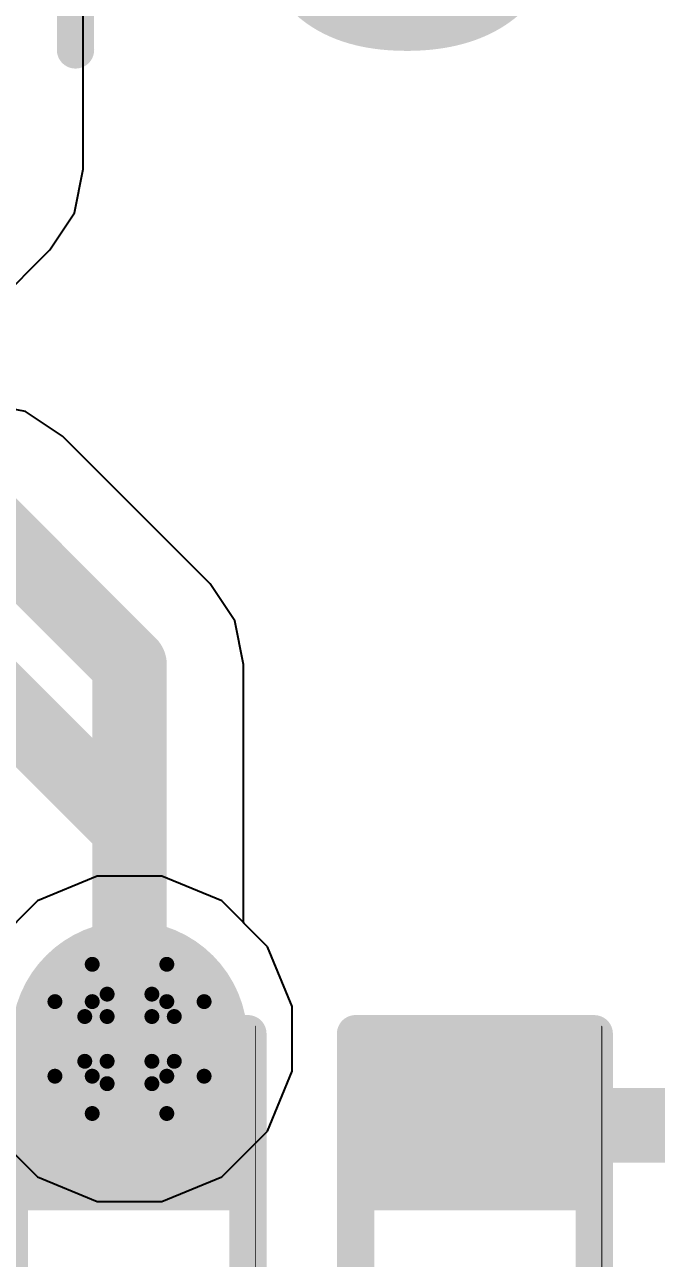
# Model space of a CAD drawing. Header units: inches. Extents: x -4 to 5258, y -4 to 5281.
# Drawn here: x 100.484 to 102.635, y 64 to 68.2 of the extents above; entities that cross this region are included whole.
import ezdxf

# ---------------------------------------------------------------- set-up
doc = ezdxf.new("R2010")
doc.units = ezdxf.units.IN
for name, color, linetype in [('Bottom Layer', 5, 'Continuous'), ('Bottom Solder', 6, 'Continuous'), ('Drill Drawing', 1, 'Continuous'), ('Layer 1', 16, 'Continuous'), ('Layer 2', 76, 'Continuous'), ('Top Layer', 1, 'Continuous'), ('Top Overlay', 2, 'Continuous'), ('Top Paste', 8, 'Continuous'), ('Top Solder', 216, 'Continuous'), ('Via Holes', 16, 'Continuous')]:
    doc.layers.add(name, color=color, linetype=linetype)
doc.styles.add('Arial', font='', dxfattribs={"height": 0.2})
doc.styles.get('Arial').set_extended_font_data('Arial')

# ---------------------------------------------------------------- blocks, each defined once
blk = doc.blocks.new('HTSSOP_38_EP_4_4___5')
at = {"layer": 'Top Overlay'}
blk.add_lwpolyline([(-1.8542, -4.8768, 0.127, 0.127, 0), (1.8288, -4.8768, 0.127, 0.127, 0)], format="xyseb", dxfattribs=at)
blk.add_lwpolyline([(-1.886, -4.8768, 0.0635, 0.0635, 1), (-1.8224, -4.8768, 0.0635, 0.0635, 1)], format="xyseb", close=True, dxfattribs=at)
blk = doc.blocks.new('R___0402_43')
at = {"layer": 'Top Layer'}
for points in [[(-0.6985, -0.3175), (-0.6985, 0.3175), (-0.2413, 0.3175), (-0.2413, -0.3175)], [(0.2413, -0.3175), (0.2413, 0.3175), (0.6985, 0.3175), (0.6985, -0.3175)]]:
    blk.add_hatch(color=1, dxfattribs=at).paths.add_polyline_path(points)
at = {"layer": 'Top Paste'}
for points in [[(-0.6985, -0.3175), (-0.6985, 0.3175), (-0.2413, 0.3175), (-0.2413, -0.3175)], [(0.2413, -0.3175), (0.2413, 0.3175), (0.6985, 0.3175), (0.6985, -0.3175)]]:
    blk.add_hatch(color=8, dxfattribs=at).paths.add_polyline_path(points)
at = {"layer": 'Top Solder'}
for points in [[(-0.7535, -0.3725), (-0.7535, 0.3725), (-0.1863, 0.3725), (-0.1863, -0.3725)], [(0.1863, -0.3725), (0.1863, 0.3725), (0.7535, 0.3725), (0.7535, -0.3725)]]:
    blk.add_hatch(color=216, dxfattribs=at).paths.add_polyline_path(points)
at = {"layer": 'Top Overlay'}
for points in [[(-0.7874, 0.4064, 0.127, 0.127, 0), (0.7874, 0.4064, 0.127, 0.127, 0)], [(-0.7874, 0.4064, 0.127, 0.127, 0), (-0.7874, -0.4064, 0.127, 0.127, 0)], [(0.7874, 0.4064, 0.127, 0.127, 0), (0.7874, -0.4064, 0.127, 0.127, 0)], [(-0.7874, -0.4064, 0.127, 0.127, 0), (0.7874, -0.4064, 0.127, 0.127, 0)], [(-0.8128, -0.4318, 0.00323, 0.00323, 0), (0.8128, -0.4318, 0.00323, 0.00323, 0)]]:
    blk.add_lwpolyline(points, format="xyseb", dxfattribs=at)
for points in [[(-0.8191, 0.4064, 0.0635, 0.0635, 1), (-0.7556, 0.4064, 0.0635, 0.0635, 1)], [(-0.8191, 0.4064, 0.0635, 0.0635, 1), (-0.7556, 0.4064, 0.0635, 0.0635, 1)], [(0.7556, 0.4064, 0.0635, 0.0635, 1), (0.8191, 0.4064, 0.0635, 0.0635, 1)], [(0.7556, 0.4064, 0.0635, 0.0635, 1), (0.8191, 0.4064, 0.0635, 0.0635, 1)], [(-0.8191, -0.4064, 0.0635, 0.0635, 1), (-0.7556, -0.4064, 0.0635, 0.0635, 1)], [(-0.8191, -0.4064, 0.0635, 0.0635, 1), (-0.7556, -0.4064, 0.0635, 0.0635, 1)], [(0.7557, -0.4064, 0.0635, 0.0635, 1), (0.8192, -0.4064, 0.0635, 0.0635, 1)], [(0.7557, -0.4064, 0.0635, 0.0635, 1), (0.8192, -0.4064, 0.0635, 0.0635, 1)], [(-0.8136, -0.4318, 0.00161, 0.00161, 1), (-0.812, -0.4318, 0.00161, 0.00161, 1)], [(0.812, -0.4318, 0.00161, 0.00161, 1), (0.8136, -0.4318, 0.00161, 0.00161, 1)]]:
    blk.add_lwpolyline(points, format="xyseb", close=True, dxfattribs=at)
blk = doc.blocks.new('R___0402_45')
at = {"layer": 'Top Layer'}
for points in [[(-0.6985, -0.3175), (-0.6985, 0.3175), (-0.2413, 0.3175), (-0.2413, -0.3175)], [(0.2413, -0.3175), (0.2413, 0.3175), (0.6985, 0.3175), (0.6985, -0.3175)]]:
    blk.add_hatch(color=1, dxfattribs=at).paths.add_polyline_path(points)
at = {"layer": 'Top Paste'}
for points in [[(-0.6985, -0.3175), (-0.6985, 0.3175), (-0.2413, 0.3175), (-0.2413, -0.3175)], [(0.2413, -0.3175), (0.2413, 0.3175), (0.6985, 0.3175), (0.6985, -0.3175)]]:
    blk.add_hatch(color=8, dxfattribs=at).paths.add_polyline_path(points)
at = {"layer": 'Top Solder'}
for points in [[(-0.7535, -0.3725), (-0.7535, 0.3725), (-0.1863, 0.3725), (-0.1863, -0.3725)], [(0.1863, -0.3725), (0.1863, 0.3725), (0.7535, 0.3725), (0.7535, -0.3725)]]:
    blk.add_hatch(color=216, dxfattribs=at).paths.add_polyline_path(points)
at = {"layer": 'Top Overlay'}
for points in [[(-0.7874, 0.4064, 0.127, 0.127, 0), (-0.7874, -0.4064, 0.127, 0.127, 0)], [(0.7874, 0.4064, 0.127, 0.127, 0), (-0.7874, 0.4064, 0.127, 0.127, 0)], [(0.7874, 0.4064, 0.127, 0.127, 0), (0.7874, -0.4064, 0.127, 0.127, 0)], [(-0.7874, -0.4064, 0.127, 0.127, 0), (0.7874, -0.4064, 0.127, 0.127, 0)], [(-0.8128, -0.4318, 0.00323, 0.00323, 0), (0.8128, -0.4318, 0.00323, 0.00323, 0)]]:
    blk.add_lwpolyline(points, format="xyseb", dxfattribs=at)
for points in [[(-0.8191, 0.4064, 0.0635, 0.0635, 1), (-0.7556, 0.4064, 0.0635, 0.0635, 1)], [(-0.8191, 0.4064, 0.0635, 0.0635, 1), (-0.7556, 0.4064, 0.0635, 0.0635, 1)], [(0.7557, 0.4064, 0.0635, 0.0635, 1), (0.8192, 0.4064, 0.0635, 0.0635, 1)], [(0.7557, 0.4064, 0.0635, 0.0635, 1), (0.8192, 0.4064, 0.0635, 0.0635, 1)], [(-0.8191, -0.4064, 0.0635, 0.0635, 1), (-0.7556, -0.4064, 0.0635, 0.0635, 1)], [(-0.8191, -0.4064, 0.0635, 0.0635, 1), (-0.7556, -0.4064, 0.0635, 0.0635, 1)], [(0.7556, -0.4064, 0.0635, 0.0635, 1), (0.8191, -0.4064, 0.0635, 0.0635, 1)], [(0.7556, -0.4064, 0.0635, 0.0635, 1), (0.8191, -0.4064, 0.0635, 0.0635, 1)], [(-0.8136, -0.4318, 0.00161, 0.00161, 1), (-0.812, -0.4318, 0.00161, 0.00161, 1)], [(0.812, -0.4318, 0.00161, 0.00161, 1), (0.8136, -0.4318, 0.00161, 0.00161, 1)]]:
    blk.add_lwpolyline(points, format="xyseb", close=True, dxfattribs=at)

msp = doc.modelspace()

# ---------------------------------------------------------------- hatches: boundary and pattern name
at = {"layer": 'Bottom Layer'}
h = msp.add_hatch(color=5, dxfattribs=at)
edge = h.paths.add_edge_path()
edge.add_arc((100.8412, 64.7469), 0.3, 0, 360)
at = {"layer": 'Bottom Solder'}
h = msp.add_hatch(color=6, dxfattribs=at)
edge = h.paths.add_edge_path()
edge.add_arc((100.8412, 64.7469), 0.4016, 0, 360)
at = {"layer": 'Layer 1'}
h = msp.add_hatch(color=16, dxfattribs=at)
edge = h.paths.add_edge_path()
edge.add_arc((100.8412, 64.7469), 0.3, 0, 360)
at = {"layer": 'Layer 2'}
h = msp.add_hatch(color=76, dxfattribs=at)
edge = h.paths.add_edge_path()
edge.add_arc((100.8412, 64.7469), 0.3, 0, 360)
at = {"layer": 'Top Layer'}
h = msp.add_hatch(color=1, dxfattribs=at)
edge = h.paths.add_edge_path()
edge.add_arc((100.8412, 64.7469), 0.3, 0, 360)
for points in [[(100.5204, 64.1656), (101.1554, 64.1656), (101.1554, 64.6756), (100.5204, 64.6756)], [(101.6998, 64.1656), (102.3348, 64.1656), (102.3348, 64.6756), (101.6998, 64.6756)]]:
    msp.add_hatch(color=1, dxfattribs=at).paths.add_polyline_path(points)
at = {"layer": 'Top Solder'}
h = msp.add_hatch(color=216, dxfattribs=at)
edge = h.paths.add_edge_path()
edge.add_arc((100.8412, 64.7469), 0.4016, 0, 360)
at = {"layer": 'Via Holes'}
h = msp.add_hatch(color=7, dxfattribs=at)
edge = h.paths.add_edge_path()
edge.add_arc((100.8412, 64.7469), 0.15, 0, 360)

# ---------------------------------------------------------------- linework, layer by layer
at = {"layer": 'Bottom Layer'}
for p, q in [((100.731, 65.3009), (100.5274, 65.2166)), ((100.9514, 65.3009), (100.731, 65.3009)), ((101.155, 65.2166), (100.9514, 65.3009)), ((100.5274, 65.2166), (100.3716, 65.0607)), ((101.3109, 65.0607), (101.155, 65.2166)), ((101.3952, 64.8571), (101.3109, 65.0607)), ((101.3952, 64.6367), (101.3952, 64.8571)), ((101.3109, 64.4331), (101.3952, 64.6367)), ((100.3716, 64.4331), (100.5274, 64.2773)), ((101.155, 64.2773), (101.3109, 64.4331)), ((100.5274, 64.2773), (100.731, 64.1929)), ((100.9514, 64.1929), (101.155, 64.2773)), ((100.731, 64.1929), (100.9514, 64.1929))]:
    msp.add_line(p, q, dxfattribs=at)
at = {"layer": 'Drill Drawing'}
for points in [[(100.7142, 64.8739, 0.0508, 0.0508, 0), (100.7142, 65.0009, 0.0508, 0.0508, 0)], [(100.7142, 65.0009, 0.0508, 0.0508, 0), (100.9682, 65.0009, 0.0508, 0.0508, 0)], [(100.9682, 64.8739, 0.0508, 0.0508, 0), (100.9682, 65.0009, 0.0508, 0.0508, 0)], [(100.765, 64.8231, 0.0508, 0.0508, 0), (100.765, 64.8993, 0.0508, 0.0508, 0)], [(100.765, 64.8993, 0.0508, 0.0508, 0), (100.9174, 64.8993, 0.0508, 0.0508, 0)], [(100.9174, 64.8231, 0.0508, 0.0508, 0), (100.9174, 64.8993, 0.0508, 0.0508, 0)], [(100.5872, 64.6199, 0.0508, 0.0508, 0), (100.5872, 64.8739, 0.0508, 0.0508, 0)], [(100.5872, 64.8739, 0.0508, 0.0508, 0), (100.7142, 64.8739, 0.0508, 0.0508, 0)], [(100.9682, 64.8739, 0.0508, 0.0508, 0), (101.0952, 64.8739, 0.0508, 0.0508, 0)], [(101.0952, 64.6199, 0.0508, 0.0508, 0), (101.0952, 64.8739, 0.0508, 0.0508, 0)], [(100.6888, 64.6707, 0.0508, 0.0508, 0), (100.6888, 64.8231, 0.0508, 0.0508, 0)], [(100.6888, 64.8231, 0.0508, 0.0508, 0), (100.765, 64.8231, 0.0508, 0.0508, 0)], [(100.9174, 64.8231, 0.0508, 0.0508, 0), (100.9936, 64.8231, 0.0508, 0.0508, 0)], [(100.9936, 64.6707, 0.0508, 0.0508, 0), (100.9936, 64.8231, 0.0508, 0.0508, 0)], [(100.6888, 64.6707, 0.0508, 0.0508, 0), (100.765, 64.6707, 0.0508, 0.0508, 0)], [(100.765, 64.5945, 0.0508, 0.0508, 0), (100.765, 64.6707, 0.0508, 0.0508, 0)], [(100.9174, 64.6707, 0.0508, 0.0508, 0), (100.9936, 64.6707, 0.0508, 0.0508, 0)], [(100.9174, 64.5945, 0.0508, 0.0508, 0), (100.9174, 64.6707, 0.0508, 0.0508, 0)], [(100.5872, 64.6199, 0.0508, 0.0508, 0), (100.7142, 64.6199, 0.0508, 0.0508, 0)], [(100.7142, 64.4929, 0.0508, 0.0508, 0), (100.7142, 64.6199, 0.0508, 0.0508, 0)], [(100.765, 64.5945, 0.0508, 0.0508, 0), (100.9174, 64.5945, 0.0508, 0.0508, 0)], [(100.9682, 64.6199, 0.0508, 0.0508, 0), (101.0952, 64.6199, 0.0508, 0.0508, 0)], [(100.9682, 64.4929, 0.0508, 0.0508, 0), (100.9682, 64.6199, 0.0508, 0.0508, 0)], [(100.7142, 64.4929, 0.0508, 0.0508, 0), (100.9682, 64.4929, 0.0508, 0.0508, 0)]]:
    msp.add_lwpolyline(points, format="xyseb", dxfattribs=at)
for points in [[(100.7015, 65.0009, 0.0254, 0.0254, 1), (100.7269, 65.0009, 0.0254, 0.0254, 1)], [(100.7015, 65.0009, 0.0254, 0.0254, 1), (100.7269, 65.0009, 0.0254, 0.0254, 1)], [(100.9555, 65.0009, 0.0254, 0.0254, 1), (100.9809, 65.0009, 0.0254, 0.0254, 1)], [(100.9555, 65.0009, 0.0254, 0.0254, 1), (100.9809, 65.0009, 0.0254, 0.0254, 1)], [(100.7523, 64.8993, 0.0254, 0.0254, 1), (100.7777, 64.8993, 0.0254, 0.0254, 1)], [(100.7523, 64.8993, 0.0254, 0.0254, 1), (100.7777, 64.8993, 0.0254, 0.0254, 1)], [(100.9047, 64.8993, 0.0254, 0.0254, 1), (100.9301, 64.8993, 0.0254, 0.0254, 1)], [(100.9047, 64.8993, 0.0254, 0.0254, 1), (100.9301, 64.8993, 0.0254, 0.0254, 1)], [(100.5745, 64.8739, 0.0254, 0.0254, 1), (100.5999, 64.8739, 0.0254, 0.0254, 1)], [(100.5745, 64.8739, 0.0254, 0.0254, 1), (100.5999, 64.8739, 0.0254, 0.0254, 1)], [(100.7015, 64.8739, 0.0254, 0.0254, 1), (100.7269, 64.8739, 0.0254, 0.0254, 1)], [(100.7015, 64.8739, 0.0254, 0.0254, 1), (100.7269, 64.8739, 0.0254, 0.0254, 1)], [(100.9555, 64.8739, 0.0254, 0.0254, 1), (100.9809, 64.8739, 0.0254, 0.0254, 1)], [(100.9555, 64.8739, 0.0254, 0.0254, 1), (100.9809, 64.8739, 0.0254, 0.0254, 1)], [(101.0825, 64.8739, 0.0254, 0.0254, 1), (101.1079, 64.8739, 0.0254, 0.0254, 1)], [(101.0825, 64.8739, 0.0254, 0.0254, 1), (101.1079, 64.8739, 0.0254, 0.0254, 1)], [(100.6761, 64.8231, 0.0254, 0.0254, 1), (100.7015, 64.8231, 0.0254, 0.0254, 1)], [(100.6761, 64.8231, 0.0254, 0.0254, 1), (100.7015, 64.8231, 0.0254, 0.0254, 1)], [(100.7523, 64.8231, 0.0254, 0.0254, 1), (100.7777, 64.8231, 0.0254, 0.0254, 1)], [(100.7523, 64.8231, 0.0254, 0.0254, 1), (100.7777, 64.8231, 0.0254, 0.0254, 1)], [(100.9047, 64.8231, 0.0254, 0.0254, 1), (100.9301, 64.8231, 0.0254, 0.0254, 1)], [(100.9047, 64.8231, 0.0254, 0.0254, 1), (100.9301, 64.8231, 0.0254, 0.0254, 1)], [(100.9809, 64.8231, 0.0254, 0.0254, 1), (101.0063, 64.8231, 0.0254, 0.0254, 1)], [(100.9809, 64.8231, 0.0254, 0.0254, 1), (101.0063, 64.8231, 0.0254, 0.0254, 1)], [(100.6761, 64.6707, 0.0254, 0.0254, 1), (100.7015, 64.6707, 0.0254, 0.0254, 1)], [(100.6761, 64.6707, 0.0254, 0.0254, 1), (100.7015, 64.6707, 0.0254, 0.0254, 1)], [(100.7523, 64.6707, 0.0254, 0.0254, 1), (100.7777, 64.6707, 0.0254, 0.0254, 1)], [(100.7523, 64.6707, 0.0254, 0.0254, 1), (100.7777, 64.6707, 0.0254, 0.0254, 1)], [(100.9047, 64.6707, 0.0254, 0.0254, 1), (100.9301, 64.6707, 0.0254, 0.0254, 1)], [(100.9047, 64.6707, 0.0254, 0.0254, 1), (100.9301, 64.6707, 0.0254, 0.0254, 1)], [(100.9809, 64.6707, 0.0254, 0.0254, 1), (101.0063, 64.6707, 0.0254, 0.0254, 1)], [(100.9809, 64.6707, 0.0254, 0.0254, 1), (101.0063, 64.6707, 0.0254, 0.0254, 1)], [(100.5745, 64.6199, 0.0254, 0.0254, 1), (100.5999, 64.6199, 0.0254, 0.0254, 1)], [(100.5745, 64.6199, 0.0254, 0.0254, 1), (100.5999, 64.6199, 0.0254, 0.0254, 1)], [(100.7015, 64.6199, 0.0254, 0.0254, 1), (100.7269, 64.6199, 0.0254, 0.0254, 1)], [(100.7015, 64.6199, 0.0254, 0.0254, 1), (100.7269, 64.6199, 0.0254, 0.0254, 1)], [(100.7523, 64.5945, 0.0254, 0.0254, 1), (100.7777, 64.5945, 0.0254, 0.0254, 1)], [(100.7523, 64.5945, 0.0254, 0.0254, 1), (100.7777, 64.5945, 0.0254, 0.0254, 1)], [(100.9047, 64.5945, 0.0254, 0.0254, 1), (100.9301, 64.5945, 0.0254, 0.0254, 1)], [(100.9047, 64.5945, 0.0254, 0.0254, 1), (100.9301, 64.5945, 0.0254, 0.0254, 1)], [(100.9555, 64.6199, 0.0254, 0.0254, 1), (100.9809, 64.6199, 0.0254, 0.0254, 1)], [(100.9555, 64.6199, 0.0254, 0.0254, 1), (100.9809, 64.6199, 0.0254, 0.0254, 1)], [(101.0825, 64.6199, 0.0254, 0.0254, 1), (101.1079, 64.6199, 0.0254, 0.0254, 1)], [(101.0825, 64.6199, 0.0254, 0.0254, 1), (101.1079, 64.6199, 0.0254, 0.0254, 1)], [(100.7015, 64.4929, 0.0254, 0.0254, 1), (100.7269, 64.4929, 0.0254, 0.0254, 1)], [(100.7015, 64.4929, 0.0254, 0.0254, 1), (100.7269, 64.4929, 0.0254, 0.0254, 1)], [(100.9555, 64.4929, 0.0254, 0.0254, 1), (100.9809, 64.4929, 0.0254, 0.0254, 1)], [(100.9555, 64.4929, 0.0254, 0.0254, 1), (100.9809, 64.4929, 0.0254, 0.0254, 1)]]:
    msp.add_lwpolyline(points, format="xyseb", close=True, dxfattribs=at)
at = {"layer": 'Layer 1'}
for p, q in [((100.731, 65.3009), (100.5274, 65.2166)), ((100.9514, 65.3009), (100.731, 65.3009)), ((101.155, 65.2166), (100.9514, 65.3009)), ((100.5274, 65.2166), (100.3716, 65.0607)), ((101.3109, 65.0607), (101.155, 65.2166)), ((101.3952, 64.8571), (101.3109, 65.0607)), ((101.3952, 64.6367), (101.3952, 64.8571)), ((101.3109, 64.4331), (101.3952, 64.6367)), ((100.3716, 64.4331), (100.5274, 64.2773)), ((101.155, 64.2773), (101.3109, 64.4331)), ((100.5274, 64.2773), (100.731, 64.1929)), ((100.9514, 64.1929), (101.155, 64.2773)), ((100.731, 64.1929), (100.9514, 64.1929))]:
    msp.add_line(p, q, dxfattribs=at)
at = {"layer": 'Layer 2'}
for p, q in [((100.6838, 67.7087), (100.6838, 69.0376)), ((100.6543, 67.56), (100.6838, 67.7087)), ((100.5701, 67.434), (100.6543, 67.56)), ((100.1427, 67.0066), (100.5701, 67.434)), ((100.487, 66.8832), (100.3384, 66.9127)), ((100.6131, 66.799), (100.487, 66.8832)), ((101.1159, 66.2961), (100.6131, 66.799)), ((101.2001, 66.1701), (101.1159, 66.2961)), ((101.2297, 66.0214), (101.2001, 66.1701)), ((101.2297, 65.1419), (101.2297, 66.0214)), ((101.3109, 65.0607), (101.2297, 65.1419)), ((101.3952, 64.8571), (101.3109, 65.0607)), ((101.3952, 64.6367), (101.3952, 64.8571)), ((101.3109, 64.4331), (101.3952, 64.6367)), ((100.3716, 64.4331), (100.5274, 64.2773)), ((101.155, 64.2773), (101.3109, 64.4331)), ((100.5274, 64.2773), (100.731, 64.1929)), ((100.9514, 64.1929), (101.155, 64.2773)), ((100.731, 64.1929), (100.9514, 64.1929))]:
    msp.add_line(p, q, dxfattribs=at)
for points in [[(100.3384, 66.5243, 0.254, 0.254, 0), (100.8412, 66.0214, 0.254, 0.254, 0)], [(100.8412, 64.7645, 0.254, 0.254, 0), (100.8412, 66.0214, 0.254, 0.254, 0)]]:
    msp.add_lwpolyline(points, format="xyseb", dxfattribs=at)
for points in [[(100.7777, 66.0214, 0.127, 0.127, 1), (100.9047, 66.0214, 0.127, 0.127, 1)], [(100.7777, 66.0214, 0.127, 0.127, 1), (100.9047, 66.0214, 0.127, 0.127, 1)], [(100.7777, 64.7645, 0.127, 0.127, 1), (100.9047, 64.7645, 0.127, 0.127, 1)]]:
    msp.add_lwpolyline(points, format="xyseb", close=True, dxfattribs=at)
at = {"layer": 'Top Layer'}
for points in [[(100.2805, 66.0265, 0.254, 0.254, 0), (100.8412, 65.4658, 0.254, 0.254, 0)], [(100.8412, 64.7469, 0.254, 0.254, 0), (100.8412, 65.4658, 0.254, 0.254, 0)], [(102.0173, 64.447, 0.254, 0.254, 0), (102.0226, 64.4523, 0.254, 0.254, 0)], [(102.0226, 64.4523, 0.254, 0.254, 0), (103.4865, 64.4523, 0.254, 0.254, 0)]]:
    msp.add_lwpolyline(points, format="xyseb", dxfattribs=at)
for points in [[(100.7777, 65.4658, 0.127, 0.127, 1), (100.9047, 65.4658, 0.127, 0.127, 1)], [(100.7777, 65.4658, 0.127, 0.127, 1), (100.9047, 65.4658, 0.127, 0.127, 1)], [(100.7777, 64.7469, 0.127, 0.127, 1), (100.9047, 64.7469, 0.127, 0.127, 1)], [(101.9538, 64.447, 0.127, 0.127, 1), (102.0808, 64.447, 0.127, 0.127, 1)], [(101.9591, 64.4523, 0.127, 0.127, 1), (102.0861, 64.4523, 0.127, 0.127, 1)], [(101.9591, 64.4523, 0.127, 0.127, 1), (102.0861, 64.4523, 0.127, 0.127, 1)]]:
    msp.add_lwpolyline(points, format="xyseb", close=True, dxfattribs=at)

# ---------------------------------------------------------------- block references
at = {"rotation": 90}
for name, p in [('HTSSOP_38_EP_4_4___5', (95.7805, 69.9688)), ('R___0402_43', (100.8379, 63.9771)), ('R___0402_45', (102.0173, 63.9771))]:
    msp.add_blockref(name, p, dxfattribs=at)

# ---------------------------------------------------------------- texts
at = {"layer": 'Top Overlay', "style": 'Arial'}
msp.add_text('C76', height=1.016, rotation=90, dxfattribs=at).set_placement((102.2975, 68.0392))

doc.saveas('drawing.dxf')
